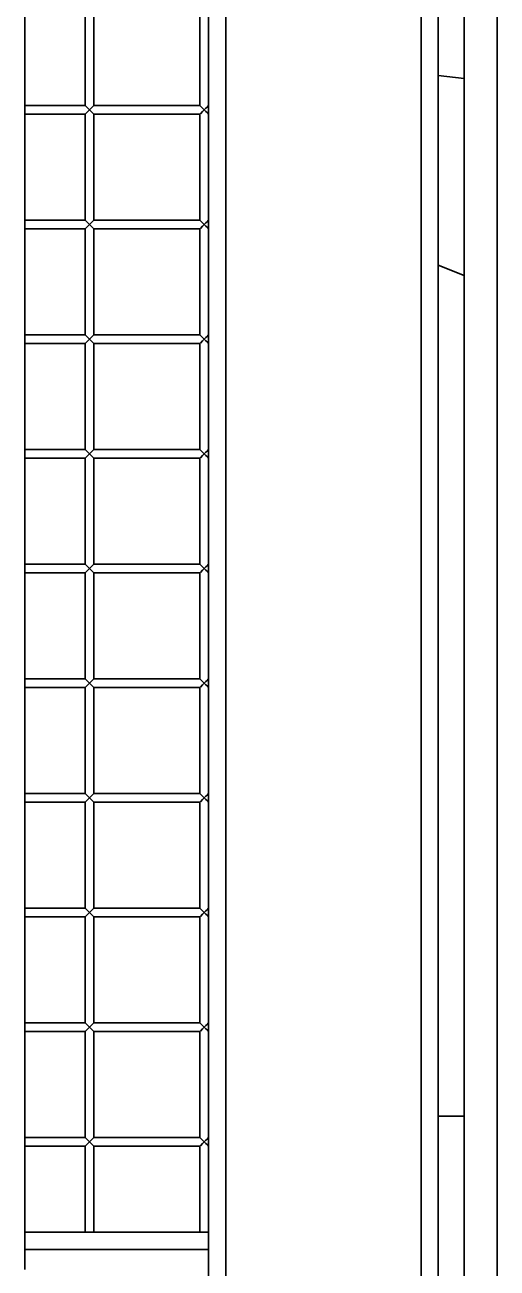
# Model space of a CAD drawing. Header units: millimetres. Extents: x 32496 to 166256, y 3504 to 23939.
# Drawn here: x 144680.2 to 144844.7, y 13582.2 to 14016 of the extents above; entities that cross this region are included whole.
import ezdxf

# ---------------------------------------------------------------- set-up
doc = ezdxf.new("R2010")
doc.units = ezdxf.units.MM
doc.layers.get('0').update_dxf_attribs({"lineweight": 35})

# ---------------------------------------------------------------- blocks, each defined once
blk = doc.blocks.new('8-1250')
at = {"linetype": 'Continuous'}
for p, q in [((-3751.63, -34591.29), (-3751.63, -32232.29)), ((-3846.13, -32251.79), (-3846.13, -34571.79)), ((-3778.13, -34571.79), (-3778.13, -32251.79)), ((-3772.13, -32251.79), (-3772.13, -34571.79)), ((-3916.13, -32393.79), (-3916.13, -33324.79)), ((-3852.13, -33311.79), (-3852.13, -32408.79)), ((-3763.13, -32421.29), (-3763.13, -34421.29)), ((-3895.13, -32881.79), (-3895.13, -32918.79)), ((-3892.13, -32881.79), (-3892.13, -32918.79)), ((-3855.13, -32881.79), (-3855.13, -32918.79)), ((-3763.13, -32909.34), (-3772.13, -32908.3)), ((-3916.13, -32918.79), (-3895.13, -32918.79)), ((-3916.13, -32921.79), (-3895.13, -32921.79)), ((-3895.13, -32921.79), (-3892.13, -32918.79)), ((-3892.13, -32921.79), (-3895.13, -32918.79)), ((-3895.13, -32921.79), (-3895.13, -32958.79)), ((-3895.01, -32921.67), (-3894.22, -32920.88)), ((-3894.22, -32920.88), (-3893.63, -32920.29)), ((-3892.13, -32918.79), (-3855.13, -32918.79)), ((-3892.13, -32921.79), (-3892.13, -32958.79)), ((-3892.13, -32921.79), (-3855.13, -32921.79)), ((-3855.13, -32921.79), (-3852.13, -32918.79)), ((-3852.13, -32921.79), (-3855.13, -32918.79)), ((-3855.13, -32921.79), (-3855.13, -32958.79)), ((-3855.01, -32921.67), (-3854.22, -32920.88)), ((-3854.22, -32920.88), (-3853.63, -32920.29)), ((-3916.13, -32958.79), (-3895.13, -32958.79)), ((-3895.13, -32961.79), (-3892.13, -32958.79)), ((-3892.13, -32961.79), (-3895.13, -32958.79)), ((-3895.01, -32961.67), (-3894.22, -32960.88)), ((-3894.22, -32960.88), (-3893.63, -32960.29)), ((-3892.13, -32958.79), (-3855.13, -32958.79)), ((-3855.13, -32961.79), (-3852.13, -32958.79)), ((-3852.13, -32961.79), (-3855.13, -32958.79)), ((-3855.01, -32961.67), (-3854.22, -32960.88)), ((-3854.22, -32960.88), (-3853.63, -32960.29)), ((-3916.13, -32961.79), (-3895.13, -32961.79)), ((-3895.13, -32961.79), (-3895.13, -32998.79)), ((-3892.13, -32961.79), (-3892.13, -32998.79)), ((-3892.13, -32961.79), (-3855.13, -32961.79)), ((-3855.13, -32961.79), (-3855.13, -32998.79)), ((-3763.13, -32978.11), (-3772.13, -32974.43)), ((-3916.13, -32998.79), (-3895.13, -32998.79)), ((-3895.13, -33001.79), (-3892.13, -32998.79)), ((-3892.13, -33001.79), (-3895.13, -32998.79)), ((-3894.22, -33000.88), (-3893.63, -33000.29)), ((-3892.13, -32998.79), (-3855.13, -32998.79)), ((-3855.13, -33001.79), (-3852.13, -32998.79)), ((-3852.13, -33001.79), (-3855.13, -32998.79)), ((-3854.22, -33000.88), (-3853.63, -33000.29)), ((-3916.13, -33001.79), (-3895.13, -33001.79)), ((-3895.13, -33001.79), (-3895.13, -33038.79)), ((-3895.01, -33001.67), (-3894.22, -33000.88)), ((-3892.13, -33001.79), (-3892.13, -33038.79)), ((-3892.13, -33001.79), (-3855.13, -33001.79)), ((-3855.13, -33001.79), (-3855.13, -33038.79)), ((-3855.01, -33001.67), (-3854.22, -33000.88)), ((-3916.13, -33038.79), (-3895.13, -33038.79)), ((-3895.13, -33041.79), (-3892.13, -33038.79)), ((-3892.13, -33041.79), (-3895.13, -33038.79)), ((-3892.13, -33038.79), (-3855.13, -33038.79)), ((-3855.13, -33041.79), (-3852.13, -33038.79)), ((-3852.13, -33041.79), (-3855.13, -33038.79)), ((-3916.13, -33041.79), (-3895.13, -33041.79)), ((-3895.13, -33041.79), (-3895.13, -33078.79)), ((-3895.01, -33041.67), (-3894.22, -33040.88)), ((-3894.22, -33040.88), (-3893.63, -33040.29)), ((-3892.13, -33041.79), (-3892.13, -33078.79)), ((-3892.13, -33041.79), (-3855.13, -33041.79)), ((-3855.13, -33041.79), (-3855.13, -33078.79)), ((-3855.01, -33041.67), (-3854.22, -33040.88)), ((-3854.22, -33040.88), (-3853.63, -33040.29)), ((-3916.13, -33078.79), (-3895.13, -33078.79)), ((-3916.13, -33081.79), (-3895.13, -33081.79)), ((-3895.13, -33081.79), (-3892.13, -33078.79)), ((-3892.13, -33081.79), (-3895.13, -33078.79)), ((-3895.13, -33081.79), (-3895.13, -33118.79)), ((-3895.01, -33081.67), (-3894.22, -33080.88)), ((-3894.22, -33080.88), (-3893.63, -33080.29)), ((-3892.13, -33078.79), (-3855.13, -33078.79)), ((-3892.13, -33081.79), (-3892.13, -33118.79)), ((-3892.13, -33081.79), (-3855.13, -33081.79)), ((-3855.13, -33081.79), (-3852.13, -33078.79)), ((-3852.13, -33081.79), (-3855.13, -33078.79)), ((-3855.13, -33081.79), (-3855.13, -33118.79)), ((-3855.01, -33081.67), (-3854.22, -33080.88)), ((-3854.22, -33080.88), (-3853.63, -33080.29)), ((-3916.13, -33118.79), (-3895.13, -33118.79)), ((-3916.13, -33121.79), (-3895.13, -33121.79)), ((-3895.13, -33121.79), (-3892.13, -33118.79)), ((-3892.13, -33121.79), (-3895.13, -33118.79)), ((-3895.13, -33121.79), (-3895.13, -33158.79)), ((-3895.01, -33121.67), (-3894.22, -33120.88)), ((-3894.22, -33120.88), (-3893.63, -33120.29)), ((-3892.13, -33118.79), (-3855.13, -33118.79)), ((-3892.13, -33121.79), (-3892.13, -33158.79)), ((-3892.13, -33121.79), (-3855.13, -33121.79)), ((-3855.13, -33121.79), (-3852.13, -33118.79)), ((-3852.13, -33121.79), (-3855.13, -33118.79)), ((-3855.13, -33121.79), (-3855.13, -33158.79)), ((-3855.01, -33121.67), (-3854.22, -33120.88)), ((-3854.22, -33120.88), (-3853.63, -33120.29)), ((-3916.13, -33158.79), (-3895.13, -33158.79)), ((-3895.13, -33161.79), (-3892.13, -33158.79)), ((-3892.13, -33161.79), (-3895.13, -33158.79)), ((-3895.01, -33161.67), (-3894.22, -33160.88)), ((-3894.22, -33160.88), (-3893.63, -33160.29)), ((-3892.13, -33158.79), (-3855.13, -33158.79)), ((-3855.13, -33161.79), (-3852.13, -33158.79)), ((-3852.13, -33161.79), (-3855.13, -33158.79)), ((-3855.01, -33161.67), (-3854.22, -33160.88)), ((-3854.22, -33160.88), (-3853.63, -33160.29)), ((-3916.13, -33161.79), (-3895.13, -33161.79)), ((-3895.13, -33161.79), (-3895.13, -33198.79)), ((-3892.13, -33161.79), (-3892.13, -33198.79)), ((-3892.13, -33161.79), (-3855.13, -33161.79)), ((-3855.13, -33161.79), (-3855.13, -33198.79)), ((-3916.13, -33198.79), (-3895.13, -33198.79)), ((-3895.13, -33201.79), (-3892.13, -33198.79)), ((-3892.13, -33201.79), (-3895.13, -33198.79)), ((-3892.13, -33198.79), (-3855.13, -33198.79)), ((-3855.13, -33201.79), (-3852.13, -33198.79)), ((-3852.13, -33201.79), (-3855.13, -33198.79)), ((-3916.13, -33201.79), (-3895.13, -33201.79)), ((-3895.13, -33201.79), (-3895.13, -33238.79)), ((-3895.01, -33201.67), (-3894.22, -33200.88)), ((-3894.22, -33200.88), (-3893.63, -33200.29)), ((-3892.13, -33201.79), (-3892.13, -33238.79)), ((-3892.13, -33201.79), (-3855.13, -33201.79)), ((-3855.13, -33201.79), (-3855.13, -33238.79)), ((-3855.01, -33201.67), (-3854.22, -33200.88)), ((-3854.22, -33200.88), (-3853.63, -33200.29)), ((-3916.13, -33238.79), (-3895.13, -33238.79)), ((-3895.13, -33241.79), (-3892.13, -33238.79)), ((-3892.13, -33241.79), (-3895.13, -33238.79)), ((-3892.13, -33238.79), (-3855.13, -33238.79)), ((-3855.13, -33241.79), (-3852.13, -33238.79)), ((-3852.13, -33241.79), (-3855.13, -33238.79)), ((-3916.13, -33241.79), (-3895.13, -33241.79)), ((-3895.13, -33241.79), (-3895.13, -33278.79)), ((-3895.01, -33241.67), (-3894.22, -33240.88)), ((-3894.22, -33240.88), (-3893.63, -33240.29)), ((-3892.13, -33241.79), (-3892.13, -33278.79)), ((-3892.13, -33241.79), (-3855.13, -33241.79)), ((-3855.13, -33241.79), (-3855.13, -33278.79)), ((-3855.01, -33241.67), (-3854.22, -33240.88)), ((-3854.22, -33240.88), (-3853.63, -33240.29)), ((-3772.13, -33271.29), (-3763.13, -33271.29)), ((-3916.13, -33278.79), (-3895.13, -33278.79)), ((-3916.13, -33281.79), (-3895.13, -33281.79)), ((-3895.13, -33281.79), (-3892.13, -33278.79)), ((-3892.13, -33281.79), (-3895.13, -33278.79)), ((-3895.13, -33281.79), (-3895.13, -33311.79)), ((-3895.01, -33281.67), (-3894.22, -33280.88)), ((-3894.22, -33280.88), (-3893.63, -33280.29)), ((-3892.13, -33278.79), (-3855.13, -33278.79)), ((-3892.13, -33281.79), (-3892.13, -33311.79)), ((-3892.13, -33281.79), (-3855.13, -33281.79)), ((-3855.13, -33281.79), (-3852.13, -33278.79)), ((-3852.13, -33281.79), (-3855.13, -33278.79)), ((-3855.13, -33281.79), (-3855.13, -33311.79)), ((-3855.01, -33281.67), (-3854.22, -33280.88)), ((-3854.22, -33280.88), (-3853.63, -33280.29)), ((-3916.13, -33311.79), (-3852.13, -33311.79)), ((-3852.13, -33511.79), (-3852.13, -33311.79)), ((-3852.13, -33317.79), (-3916.13, -33317.79))]:
    blk.add_line(p, q, dxfattribs=at)
for points in [[(-3893.63, -32920.29), (-3894.21, -32919.7), (-3894.69, -32919.23)], [(-3892.24, -32918.9), (-3892.56, -32919.22), (-3893.05, -32919.71), (-3893.63, -32920.29)], [(-3893.63, -32920.29), (-3893.04, -32920.88), (-3892.57, -32921.35), (-3892.13, -32921.79)], [(-3853.63, -32920.29), (-3854.21, -32919.7), (-3854.69, -32919.23)], [(-3852.24, -32918.9), (-3852.56, -32919.22), (-3853.05, -32919.71), (-3853.63, -32920.29)], [(-3853.63, -32920.29), (-3853.04, -32920.88), (-3852.57, -32921.35), (-3852.13, -32921.79)], [(-3893.63, -32960.29), (-3894.21, -32959.7), (-3894.69, -32959.23)], [(-3892.24, -32958.9), (-3892.56, -32959.22), (-3893.05, -32959.71), (-3893.63, -32960.29)], [(-3893.63, -32960.29), (-3893.04, -32960.88), (-3892.57, -32961.35), (-3892.13, -32961.79)], [(-3853.63, -32960.29), (-3854.21, -32959.7), (-3854.69, -32959.23)], [(-3852.24, -32958.9), (-3852.56, -32959.22), (-3853.05, -32959.71), (-3853.63, -32960.29)], [(-3853.63, -32960.29), (-3853.04, -32960.88), (-3852.57, -32961.35), (-3852.13, -32961.79)], [(-3893.63, -33000.29), (-3894.21, -32999.7), (-3894.69, -32999.23)], [(-3892.24, -32998.9), (-3892.56, -32999.22), (-3893.05, -32999.71), (-3893.63, -33000.29)], [(-3893.63, -33000.29), (-3893.04, -33000.88), (-3892.57, -33001.35), (-3892.13, -33001.79)], [(-3853.63, -33000.29), (-3854.21, -32999.7), (-3854.69, -32999.23)], [(-3852.24, -32998.9), (-3852.56, -32999.22), (-3853.05, -32999.71), (-3853.63, -33000.29)], [(-3853.63, -33000.29), (-3853.04, -33000.88), (-3852.57, -33001.35), (-3852.13, -33001.79)], [(-3893.63, -33040.29), (-3894.21, -33039.7), (-3894.69, -33039.23)], [(-3892.24, -33038.9), (-3892.56, -33039.22), (-3893.05, -33039.71), (-3893.63, -33040.29)], [(-3853.63, -33040.29), (-3854.21, -33039.7), (-3854.69, -33039.23)], [(-3852.24, -33038.9), (-3852.56, -33039.22), (-3853.05, -33039.71), (-3853.63, -33040.29)], [(-3893.63, -33040.29), (-3893.04, -33040.88), (-3892.57, -33041.35), (-3892.13, -33041.79)], [(-3853.63, -33040.29), (-3853.04, -33040.88), (-3852.57, -33041.35), (-3852.13, -33041.79)], [(-3893.63, -33080.29), (-3894.21, -33079.7), (-3894.69, -33079.23)], [(-3892.24, -33078.9), (-3892.56, -33079.22), (-3893.05, -33079.71), (-3893.63, -33080.29)], [(-3893.63, -33080.29), (-3893.04, -33080.88), (-3892.57, -33081.35), (-3892.13, -33081.79)], [(-3853.63, -33080.29), (-3854.21, -33079.7), (-3854.69, -33079.23)], [(-3852.24, -33078.9), (-3852.56, -33079.22), (-3853.05, -33079.71), (-3853.63, -33080.29)], [(-3853.63, -33080.29), (-3853.04, -33080.88), (-3852.57, -33081.35), (-3852.13, -33081.79)], [(-3893.63, -33120.29), (-3894.21, -33119.7), (-3894.69, -33119.23)], [(-3892.24, -33118.9), (-3892.56, -33119.22), (-3893.05, -33119.71), (-3893.63, -33120.29)], [(-3893.63, -33120.29), (-3893.04, -33120.88), (-3892.57, -33121.35), (-3892.13, -33121.79)], [(-3853.63, -33120.29), (-3854.21, -33119.7), (-3854.69, -33119.23)], [(-3852.24, -33118.9), (-3852.56, -33119.22), (-3853.05, -33119.71), (-3853.63, -33120.29)], [(-3853.63, -33120.29), (-3853.04, -33120.88), (-3852.57, -33121.35), (-3852.13, -33121.79)], [(-3893.63, -33160.29), (-3894.21, -33159.7), (-3894.69, -33159.23)], [(-3892.24, -33158.9), (-3892.56, -33159.22), (-3893.05, -33159.71), (-3893.63, -33160.29)], [(-3893.63, -33160.29), (-3893.04, -33160.88), (-3892.57, -33161.35), (-3892.13, -33161.79)], [(-3853.63, -33160.29), (-3854.21, -33159.7), (-3854.69, -33159.23)], [(-3852.24, -33158.9), (-3852.56, -33159.22), (-3853.05, -33159.71), (-3853.63, -33160.29)], [(-3853.63, -33160.29), (-3853.04, -33160.88), (-3852.57, -33161.35), (-3852.13, -33161.79)], [(-3893.63, -33200.29), (-3894.21, -33199.7), (-3894.69, -33199.23)], [(-3892.24, -33198.9), (-3892.56, -33199.22), (-3893.05, -33199.71), (-3893.63, -33200.29)], [(-3853.63, -33200.29), (-3854.21, -33199.7), (-3854.69, -33199.23)], [(-3852.24, -33198.9), (-3852.56, -33199.22), (-3853.05, -33199.71), (-3853.63, -33200.29)], [(-3893.63, -33200.29), (-3893.04, -33200.88), (-3892.57, -33201.35), (-3892.13, -33201.79)], [(-3853.63, -33200.29), (-3853.04, -33200.88), (-3852.57, -33201.35), (-3852.13, -33201.79)], [(-3892.24, -33238.9), (-3892.56, -33239.22), (-3893.05, -33239.71), (-3893.63, -33240.29)], [(-3852.24, -33238.9), (-3852.56, -33239.22), (-3853.05, -33239.71), (-3853.63, -33240.29)], [(-3893.63, -33240.29), (-3894.21, -33239.7), (-3894.69, -33239.23)], [(-3893.63, -33240.29), (-3893.04, -33240.88), (-3892.57, -33241.35), (-3892.13, -33241.79)], [(-3853.63, -33240.29), (-3854.21, -33239.7), (-3854.69, -33239.23)], [(-3853.63, -33240.29), (-3853.04, -33240.88), (-3852.57, -33241.35), (-3852.13, -33241.79)], [(-3893.63, -33280.29), (-3894.21, -33279.7), (-3894.69, -33279.23)], [(-3892.24, -33278.9), (-3892.56, -33279.22), (-3893.05, -33279.71), (-3893.63, -33280.29)], [(-3893.63, -33280.29), (-3893.04, -33280.88), (-3892.57, -33281.35), (-3892.13, -33281.79)], [(-3853.63, -33280.29), (-3854.21, -33279.7), (-3854.69, -33279.23)], [(-3852.24, -33278.9), (-3852.56, -33279.22), (-3853.05, -33279.71), (-3853.63, -33280.29)], [(-3853.63, -33280.29), (-3853.04, -33280.88), (-3852.57, -33281.35), (-3852.13, -33281.79)]]:
    blk.add_lwpolyline(points, dxfattribs=at)

msp = doc.modelspace()

# ---------------------------------------------------------------- block references
at = {"color": 6}
msp.add_blockref('8-1250', (148596.331, 46906.597), dxfattribs=at)

doc.saveas('drawing.dxf')
